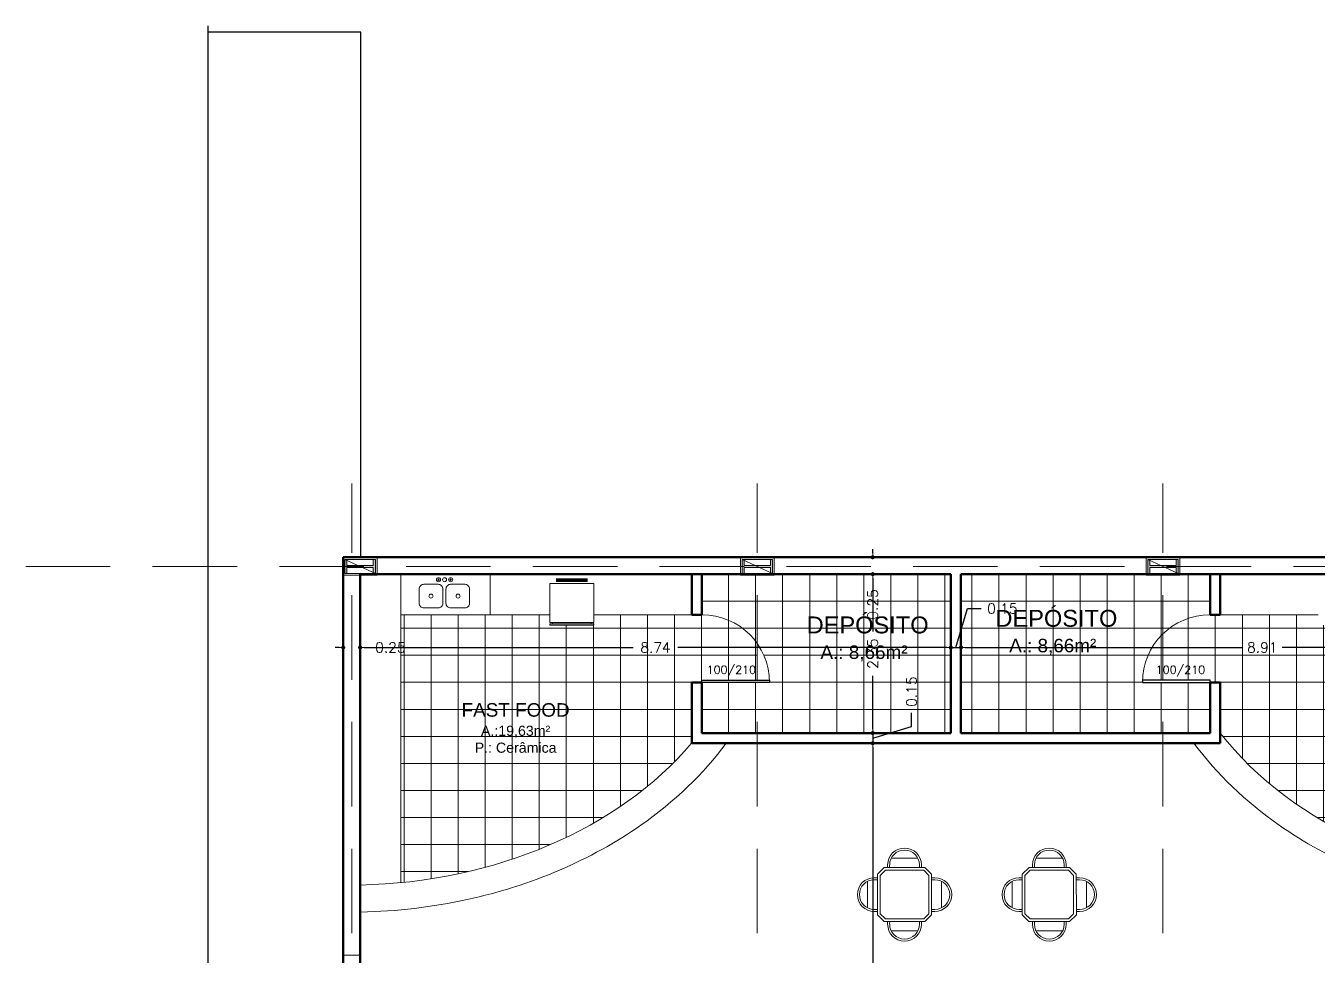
# Model space of a CAD drawing. Header units: millimetres. Extents: x 873 to 1072, y 159 to 369.
# Drawn here: x 904.46 to 923.58, y 186.69 to 200.45 of the extents above; entities that cross this region are included whole.
import ezdxf

# ---------------------------------------------------------------- set-up
doc = ezdxf.new("R2010")
doc.units = ezdxf.units.MM
doc.header["$LTSCALE"] = 10
doc.header["$PDMODE"] = 34
doc.linetypes.add('DASHED2', pattern=[0.375, 0.25, -0.125])
doc.layers.get('0').update_dxf_attribs({"color": 90})
for name, color, linetype, lineweight in [('cinza 03', 252, 'Continuous', 13), ('COR2', 90, 'Continuous', 9), ('COTA', 90, 'Continuous', 9), ('linha estutura', 252, 'Continuous', 13), ('Mobilia', 90, 'Continuous', 13), ('MOVEIS', 90, 'Continuous', 13), ('PAREDES', 50, 'Continuous', 50), ('PAREDES 2', 50, 'Continuous', 50), ('Pilares', 16, 'Continuous', 20), ('pn 02', 16, 'Continuous', 20), ('PN-03', 180, 'Continuous', 30), ('TEXT', 16, 'Continuous', 20), ('texto', 16, 'Continuous', 20), ('TEXTO2', 90, 'Continuous', 15)]:
    doc.layers.add(name, color=color, linetype=linetype, lineweight=lineweight)
doc.styles.get("Standard").update_dxf_attribs({"font": 'simplex.shx'})
doc.dimstyles.new('1-100', dxfattribs={"dimtxt": 0.15, "dimasz": 0.06, "dimexe": 0.2, "dimexo": 0.1, "dimgap": 0.1, "dimtad": 0, "dimzin": 0, "dimdsep": 46, "dimtxsty": 'Standard', "dimblk": 'DOT', "dimcen": 0.09, "dimclrd": 90, "dimclre": 90, "dimclrt": 16, "dimadec": 0, "dimazin": 0, "dimtfac": 1, "dimtofl": 0, "dimtmove": 0, "dimatfit": 3, "dimldrblk": 'DOT', "dimfxl": 0, "dimtolj": 1, "dimtzin": 0, "dimarcsym": 0})
pattern_1 = [(0, (928.8546, 192.33744), (0, 0.4), []), (90, (928.8546, 192.33744), (-0.4, 2e-17), [])]

# ---------------------------------------------------------------- blocks, each defined once
blk = doc.blocks.new('retang2-80x80-P')
at = {"layer": 'cinza 03'}
for p, q in [((0.441, 0.384), (0.04, -0.017)), ((0.441, 0.384), (0.549, 0.384)), ((0.95, -0.017), (0.549, 0.384)), ((0.04, -0.017), (0.04, -0.125)), ((0.04, -0.125), (0.441, -0.526)), ((0.549, -0.526), (0.95, -0.125)), ((0.95, -0.125), (0.95, -0.017)), ((0.441, -0.526), (0.549, -0.526))]:
    blk.add_line(p, q, dxfattribs=at)
at = {"layer": 'MOVEIS'}
for p, q in [((-0.031, 0.178), (0.246, 0.456)), ((0.424, 0.424), (0, 0)), ((0.334, 0.402), (0.368, 0.368)), ((0.355, 0.423), (0.389, 0.389)), ((0.424, 0.424), (0.566, 0.424)), ((0.99, 0), (0.566, 0.424)), ((0.628, 0.416), (0.601, 0.389)), ((0.649, 0.395), (0.622, 0.368)), ((0.737, 0.448), (1.014, 0.171)), ((0, 0), (0, -0.141)), ((0.001, 0.07), (0.035, 0.035)), ((0.022, 0.091), (0.057, 0.057)), ((0.96, 0.084), (0.933, 0.057)), ((0.982, 0.062), (0.955, 0.035)), ((0.99, -0.141), (0.99, 0)), ((0, -0.141), (0.424, -0.566)), ((0.008, -0.204), (0.035, -0.177)), ((0.566, -0.566), (0.99, -0.141)), ((0.989, -0.211), (0.955, -0.177)), ((-0.024, -0.313), (0.253, -0.59)), ((0.029, -0.225), (0.057, -0.198)), ((0.744, -0.597), (1.021, -0.32)), ((0.968, -0.232), (0.933, -0.198)), ((0.341, -0.536), (0.368, -0.509)), ((0.362, -0.557), (0.389, -0.53)), ((0.424, -0.566), (0.566, -0.566)), ((0.635, -0.564), (0.601, -0.53)), ((0.656, -0.543), (0.622, -0.509))]:
    blk.add_line(p, q, dxfattribs=at)
for centre, radius, start, end in [((0.178, 0.246), 0.25, 45, 225), ((0.178, 0.246), 0.22, 45, 225), ((0.805, 0.239), 0.25, 315, 135), ((0.805, 0.239), 0.22, 315, 135), ((0.185, -0.381), 0.25, 135, 315), ((0.185, -0.381), 0.22, 135, 315), ((0.812, -0.388), 0.25, 225, 45), ((0.812, -0.388), 0.22, 225, 45)]:
    blk.add_arc(centre, radius, start, end, dxfattribs=at)
blk = doc.blocks.new('pia coz.')
at = {"layer": 'COR2'}
blk.add_lwpolyline([(0, -0.6), (0, 0), (1.323, 0), (1.323, -0.6)], close=True, dxfattribs=at)
for points in [[(0.624, -0.43), (0.624, -0.22, 0.414214), (0.554, -0.15), (0.344, -0.15, 0.414214), (0.274, -0.22), (0.274, -0.43, 0.414214), (0.344, -0.5), (0.554, -0.5, 0.414214)], [(0.669, -0.43), (0.669, -0.22, -0.414214), (0.739, -0.15), (0.949, -0.15, -0.414214), (1.019, -0.22), (1.019, -0.43, -0.414214), (0.949, -0.5), (0.739, -0.5, -0.414214)]]:
    blk.add_lwpolyline(points, format="xyb", close=True, dxfattribs=at)
for centre, radius in [((0.559, -0.082), 0.03), ((0.559, -0.082), 0.01), ((0.649, -0.082), 0.03), ((0.739, -0.082), 0.03), ((0.739, -0.082), 0.01), ((0.448, -0.325), 0.03), ((0.849, -0.325), 0.03)]:
    blk.add_circle(centre, radius, dxfattribs=at)
blk = doc.blocks.new('geladeira')
at = {"layer": 'COR2'}
for p, q in [((-0.02, -0.05), (-0.02, 0)), ((-0.01, -0.05), (-0.01, 0)), ((0, -0.05), (0, 0)), ((0.01, -0.05), (0.01, 0)), ((0.02, -0.05), (0.02, 0)), ((0.03, -0.05), (0.03, 0)), ((0.04, -0.05), (0.04, 0)), ((0.05, -0.05), (0.05, 0)), ((0.06, -0.05), (0.06, 0)), ((0.07, -0.05), (0.07, 0)), ((0.08, -0.05), (0.08, 0)), ((0.09, -0.05), (0.09, 0)), ((0.1, -0.05), (0.1, 0)), ((0.11, -0.05), (0.11, 0)), ((0.12, -0.05), (0.12, 0)), ((0.13, -0.05), (0.13, 0)), ((0.14, -0.05), (0.14, 0)), ((0.15, -0.05), (0.15, 0)), ((0.16, -0.05), (0.16, 0)), ((0.17, -0.05), (0.17, 0)), ((0.18, -0.05), (0.18, 0)), ((0.19, -0.05), (0.19, 0)), ((0.2, -0.05), (0.2, 0)), ((0.21, -0.05), (0.21, 0)), ((0.22, -0.05), (0.22, 0)), ((0.23, -0.05), (0.23, 0)), ((0.24, -0.05), (0.24, 0)), ((0.25, -0.05), (0.25, 0)), ((0.26, -0.05), (0.26, 0)), ((0.27, -0.05), (0.27, 0)), ((0.28, -0.05), (0.28, 0)), ((0.29, -0.05), (0.29, 0)), ((0.3, -0.05), (0.3, 0)), ((0.31, -0.05), (0.31, 0)), ((0.32, -0.05), (0.32, 0)), ((0.33, -0.05), (0.33, 0)), ((0.34, -0.05), (0.34, 0)), ((0.35, -0.05), (0.35, 0)), ((0.36, -0.05), (0.36, 0)), ((0.37, -0.05), (0.37, 0)), ((0.38, -0.05), (0.38, 0)), ((0.39, -0.05), (0.39, 0)), ((0.4, -0.05), (0.4, 0)), ((0.41, -0.05), (0.41, 0)), ((0.42, -0.05), (0.42, 0)), ((0.43, -0.05), (0.43, 0)), ((0.53, -0.07), (-0.12, -0.07)), ((-0.12, -0.07), (-0.12, -0.65)), ((0.53, -0.65), (0.53, -0.07)), ((-0.12, -0.65), (0.53, -0.65)), ((-0.12, -0.67), (0.53, -0.67)), ((-0.12, -0.67), (-0.12, -0.69)), ((-0.12, -0.69), (0.53, -0.69)), ((-0.08, -0.65), (-0.08, -0.67)), ((0.49, -0.67), (0.49, -0.65)), ((0.53, -0.69), (0.53, -0.67))]:
    blk.add_line(p, q, dxfattribs=at)
blk = doc.blocks.new('_DOT')
at = {"color": 0, "linetype": 'ByBlock'}
blk.add_line((-0.5, 0), (-1, 0), dxfattribs=at)
at = {"color": 0, "linetype": 'ByBlock', "const_width": 0.5}
blk.add_lwpolyline([(-0.25, 0, 1), (0.25, 0, 1)], format="xyb", close=True, dxfattribs=at)
blk = doc.blocks.new('*D127')
at = {"layer": 'Defpoints', "color": 0}
for p in [(909.155, 191.253), (909.405, 191.253), (909.405, 191.253)]:
    blk.add_point(p, dxfattribs=at)
at = {"layer": 'linha estutura', "color": 90, "lineweight": -2}
for p, q in [((909.155, 191.353), (909.155, 191.453)), ((909.405, 191.353), (909.405, 191.453)), ((909.095, 191.253), (909.035, 191.253)), ((909.465, 191.253), (909.525, 191.253))]:
    blk.add_line(p, q, dxfattribs=at)
at = {"layer": 'linha estutura', "color": 90, "lineweight": -2, "xscale": 0.06, "yscale": 0.06, "zscale": 0.06}
blk.add_blockref('_DOT', (909.155, 191.253), dxfattribs=at)
at = {"layer": 'linha estutura', "color": 90, "lineweight": -2, "xscale": 0.06, "yscale": 0.06, "zscale": 0.06, "rotation": 180}
blk.add_blockref('_DOT', (909.405, 191.253), dxfattribs=at)
at = {"layer": 'linha estutura', "color": 16, "insert": (909.853, 191.253), "char_height": 0.15, "attachment_point": 5}
blk.add_mtext('\\A1;0.25', dxfattribs=at)
blk = doc.blocks.new('*D128')
at = {"layer": 'Defpoints', "color": 0}
for p in [(909.405, 191.253), (918.143, 191.253), (918.143, 191.253)]:
    blk.add_point(p, dxfattribs=at)
at = {"layer": 'linha estutura', "color": 90, "lineweight": -2}
for p, q in [((909.405, 191.353), (909.405, 191.453)), ((918.143, 191.353), (918.143, 191.453)), ((909.465, 191.253), (913.442, 191.253)), ((918.083, 191.253), (914.106, 191.253))]:
    blk.add_line(p, q, dxfattribs=at)
at = {"layer": 'linha estutura', "color": 90, "lineweight": -2, "xscale": 0.06, "yscale": 0.06, "zscale": 0.06, "rotation": 180}
blk.add_blockref('_DOT', (909.405, 191.253), dxfattribs=at)
at = {"layer": 'linha estutura', "color": 90, "lineweight": -2, "xscale": 0.06, "yscale": 0.06, "zscale": 0.06}
blk.add_blockref('_DOT', (918.143, 191.253), dxfattribs=at)
at = {"layer": 'linha estutura', "color": 16, "insert": (913.774, 191.253), "char_height": 0.15, "attachment_point": 5}
blk.add_mtext('\\A1;8.74', dxfattribs=at)
blk = doc.blocks.new('*D129')
at = {"layer": 'Defpoints', "color": 0}
for p in [(918.143, 191.253), (918.293, 191.253), (918.293, 191.253)]:
    blk.add_point(p, dxfattribs=at)
at = {"layer": 'linha estutura', "color": 90, "lineweight": -2}
for p, q in [((918.218, 191.253), (918.391, 191.828)), ((918.391, 191.828), (918.591, 191.828)), ((918.143, 191.353), (918.143, 191.453)), ((918.293, 191.353), (918.293, 191.453)), ((918.083, 191.253), (918.023, 191.253)), ((918.143, 191.253), (918.293, 191.253)), ((918.353, 191.253), (918.413, 191.253))]:
    blk.add_line(p, q, dxfattribs=at)
at = {"layer": 'linha estutura', "color": 90, "lineweight": -2, "xscale": 0.06, "yscale": 0.06, "zscale": 0.06}
blk.add_blockref('_DOT', (918.143, 191.253), dxfattribs=at)
at = {"layer": 'linha estutura', "color": 90, "lineweight": -2, "xscale": 0.06, "yscale": 0.06, "zscale": 0.06, "rotation": 180}
blk.add_blockref('_DOT', (918.293, 191.253), dxfattribs=at)
at = {"layer": 'linha estutura', "color": 16, "insert": (918.905, 191.828), "char_height": 0.15, "attachment_point": 5}
blk.add_mtext('\\A1;0.15', dxfattribs=at)
blk = doc.blocks.new('*D130')
at = {"layer": 'Defpoints', "color": 0}
for p in [(918.293, 191.253), (927.205, 191.253), (927.205, 191.253)]:
    blk.add_point(p, dxfattribs=at)
at = {"layer": 'linha estutura', "color": 90, "lineweight": -2}
for p, q in [((918.293, 191.353), (918.293, 191.453)), ((927.205, 191.353), (927.205, 191.453)), ((918.353, 191.253), (922.453, 191.253)), ((927.145, 191.253), (923.045, 191.253))]:
    blk.add_line(p, q, dxfattribs=at)
at = {"layer": 'linha estutura', "color": 90, "lineweight": -2, "xscale": 0.06, "yscale": 0.06, "zscale": 0.06, "rotation": 180}
blk.add_blockref('_DOT', (918.293, 191.253), dxfattribs=at)
at = {"layer": 'linha estutura', "color": 90, "lineweight": -2, "xscale": 0.06, "yscale": 0.06, "zscale": 0.06}
blk.add_blockref('_DOT', (927.205, 191.253), dxfattribs=at)
at = {"layer": 'linha estutura', "color": 16, "insert": (922.749, 191.253), "char_height": 0.15, "attachment_point": 5}
blk.add_mtext('\\A1;8.91', dxfattribs=at)
blk = doc.blocks.new('*D152')
at = {"layer": 'Defpoints', "color": 0}
for p in [(917.024, 192.587), (916.987, 192.337), (917.024, 192.337)]:
    blk.add_point(p, dxfattribs=at)
at = {"layer": 'linha estutura', "color": 90, "lineweight": -2}
for p, q in [((916.987, 192.647), (916.987, 192.707)), ((916.924, 192.587), (916.787, 192.587)), ((916.924, 192.337), (916.787, 192.337)), ((916.987, 192.277), (916.987, 192.217))]:
    blk.add_line(p, q, dxfattribs=at)
at = {"layer": 'linha estutura', "color": 90, "lineweight": -2, "xscale": 0.06, "yscale": 0.06, "zscale": 0.06}
for p, rotation in [((916.987, 192.587), 270), ((916.987, 192.337), 90)]:
    blk.add_blockref('_DOT', p, dxfattribs=dict(at, rotation=rotation))
at = {"layer": 'linha estutura', "color": 16, "insert": (916.987, 191.889), "char_height": 0.15, "attachment_point": 5, "rotation": 90}
blk.add_mtext('\\A1;0.25', dxfattribs=at)
blk = doc.blocks.new('*D153')
at = {"layer": 'Defpoints', "color": 0}
for p in [(917.024, 192.337), (916.987, 189.987), (916.987, 189.987)]:
    blk.add_point(p, dxfattribs=at)
at = {"layer": 'linha estutura', "color": 90, "lineweight": -2}
for p, q in [((916.924, 192.337), (916.787, 192.337)), ((916.987, 192.277), (916.987, 191.491)), ((916.987, 190.047), (916.987, 190.834)), ((917.087, 189.987), (917.187, 189.987))]:
    blk.add_line(p, q, dxfattribs=at)
at = {"layer": 'linha estutura', "color": 90, "lineweight": -2, "xscale": 0.06, "yscale": 0.06, "zscale": 0.06}
for p, rotation in [((916.987, 192.337), 90), ((916.987, 189.987), 270)]:
    blk.add_blockref('_DOT', p, dxfattribs=dict(at, rotation=rotation))
at = {"layer": 'linha estutura', "color": 16, "insert": (916.987, 191.162), "char_height": 0.15, "attachment_point": 5, "rotation": 90}
blk.add_mtext('\\A1;2.35', dxfattribs=at)
blk = doc.blocks.new('*D154')
at = {"layer": 'Defpoints', "color": 0}
for p in [(916.987, 189.987), (916.987, 189.837), (916.987, 189.837)]:
    blk.add_point(p, dxfattribs=at)
at = {"layer": 'linha estutura', "color": 90, "lineweight": -2}
for p, q in [((917.562, 190.085), (917.562, 190.285)), ((916.987, 190.047), (916.987, 190.107)), ((916.987, 189.912), (917.562, 190.085)), ((916.987, 189.987), (916.987, 189.837)), ((917.087, 189.987), (917.187, 189.987)), ((917.087, 189.837), (917.187, 189.837)), ((916.987, 189.777), (916.987, 189.717))]:
    blk.add_line(p, q, dxfattribs=at)
at = {"layer": 'linha estutura', "color": 90, "lineweight": -2, "xscale": 0.06, "yscale": 0.06, "zscale": 0.06}
for p, rotation in [((916.987, 189.987), 270), ((916.987, 189.837), 90)]:
    blk.add_blockref('_DOT', p, dxfattribs=dict(at, rotation=rotation))
at = {"layer": 'linha estutura', "color": 16, "insert": (917.562, 190.599), "char_height": 0.15, "attachment_point": 5, "rotation": 90}
blk.add_mtext('\\A1;0.15', dxfattribs=at)
blk = doc.blocks.new('*D155')
at = {"layer": 'Defpoints', "color": 0}
for p in [(916.987, 189.837), (916.987, 175.375), (916.987, 175.375)]:
    blk.add_point(p, dxfattribs=at)
at = {"layer": 'linha estutura', "color": 90, "lineweight": -2}
for p, q in [((917.087, 189.837), (917.187, 189.837)), ((916.987, 189.777), (916.987, 182.988)), ((916.987, 175.435), (916.987, 182.224)), ((917.087, 175.375), (917.187, 175.375))]:
    blk.add_line(p, q, dxfattribs=at)
at = {"layer": 'linha estutura', "color": 90, "lineweight": -2, "xscale": 0.06, "yscale": 0.06, "zscale": 0.06}
for p, rotation in [((916.987, 189.837), 90), ((916.987, 175.375), 270)]:
    blk.add_blockref('_DOT', p, dxfattribs=dict(at, rotation=rotation))
at = {"layer": 'linha estutura', "color": 16, "insert": (916.987, 182.606), "char_height": 0.15, "attachment_point": 5, "rotation": 90}
blk.add_mtext('\\A1;14.46', dxfattribs=at)

msp = doc.modelspace()

# ---------------------------------------------------------------- hatches: boundary and pattern name
at = {"layer": 'cinza 03'}
h = msp.add_hatch(dxfattribs=at)
h.set_pattern_fill('_USER', color=256, scale=0.4, style=0, double=1, pattern_type=0)
h.set_pattern_definition(pattern_1)
edge = h.paths.add_edge_path()
edge.add_line((910.005, 191.737), (910.005, 187.775))
edge.add_ellipse((909.239, 192.337), major_axis=(-6.04, 0), ratio=0.761558, start_angle=97.2778, end_angle=147.0788)
edge.add_line((914.31, 189.837), (914.31, 190.737))
edge.add_line((914.31, 190.737), (914.46, 190.737))
edge.add_line((914.46, 190.737), (914.46, 190.767))
edge.add_line((914.46, 190.767), (915.28, 190.767))
edge.add_line((915.28, 190.767), (915.28, 191.31))
edge.add_arc((914.46, 190.737), 1, 34.9213, 90)
edge.add_line((914.46, 191.737), (914.31, 191.737))
edge.add_line((914.31, 191.737), (912.861, 191.737))
edge.add_line((912.861, 191.737), (912.861, 191.621))
edge.add_line((912.861, 191.621), (912.821, 191.621))
edge.add_line((912.821, 191.621), (912.821, 191.601))
edge.add_line((912.821, 191.601), (912.861, 191.601))
edge.add_line((912.861, 191.601), (912.861, 191.581))
edge.add_line((912.861, 191.581), (912.211, 191.581))
edge.add_line((912.211, 191.581), (912.211, 191.601))
edge.add_line((912.211, 191.601), (912.251, 191.601))
edge.add_line((912.251, 191.601), (912.251, 191.621))
edge.add_line((912.251, 191.621), (912.211, 191.621))
edge.add_line((912.211, 191.621), (912.211, 191.737))
edge.add_line((912.211, 191.737), (910.005, 191.737))
h.paths.add_polyline_path([(915.28, 191.31, -0.145894), (915.459, 190.767), (915.46, 190.767), (915.46, 190.737), (915.28, 190.737), (915.28, 189.987), (918.143, 189.987), (918.143, 192.337), (915.53, 192.337), (915.53, 192.32), (915.28, 192.32)])
h.paths.add_polyline_path([(915.28, 191.31), (915.28, 192.32), (915.03, 192.32), (915.03, 192.337), (914.46, 192.337), (914.46, 191.737, -0.245063)])
h.paths.add_polyline_path([(914.46, 190.737), (914.46, 189.987), (915.28, 189.987), (915.28, 190.737)], flags=16)
h.paths.add_polyline_path([(910.875, 190.479), (912.536, 190.479), (912.536, 189.553), (910.875, 189.553)], flags=24)
h.paths.add_polyline_path([(914.485, 190.777), (915.308, 190.777), (915.308, 191.051), (914.485, 191.051)], flags=9)
h.paths.add_polyline_path([(916.164, 191.333), (917.549, 191.333), (917.549, 190.993), (916.164, 190.993)], flags=24)
h.paths.add_polyline_path([(915.968, 191.774), (917.855, 191.774), (917.855, 191.332), (915.968, 191.332)], flags=24)
h = msp.add_hatch(dxfattribs=at)
h.set_pattern_fill('_USER', color=256, scale=0.4, style=0, double=1, pattern_type=0)
h.set_pattern_definition(pattern_1)
edge = h.paths.add_edge_path()
edge.add_line((926.432, 191.737), (924.226, 191.737))
edge.add_line((924.226, 191.737), (924.226, 191.621))
edge.add_line((924.226, 191.621), (924.186, 191.621))
edge.add_line((924.186, 191.621), (924.186, 191.601))
edge.add_line((924.186, 191.601), (924.226, 191.601))
edge.add_line((924.226, 191.601), (924.226, 191.581))
edge.add_line((924.226, 191.581), (923.576, 191.581))
edge.add_line((923.576, 191.581), (923.576, 191.601))
edge.add_line((923.576, 191.601), (923.616, 191.601))
edge.add_line((923.616, 191.601), (923.616, 191.621))
edge.add_line((923.616, 191.621), (923.576, 191.621))
edge.add_line((923.576, 191.621), (923.576, 191.737))
edge.add_line((923.576, 191.737), (922.127, 191.737))
edge.add_line((922.127, 191.737), (921.977, 191.737))
edge.add_arc((921.977, 190.737), 1, 90, 134.2438)
edge.add_line((921.28, 191.454), (921.28, 190.767))
edge.add_line((921.28, 190.767), (921.977, 190.767))
edge.add_line((921.977, 190.767), (921.977, 190.737))
edge.add_line((921.977, 190.737), (922.127, 190.737))
edge.add_line((922.127, 190.737), (922.127, 189.987))
edge.add_ellipse((927.32, 192.337), major_axis=(6.04, 0), ratio=0.761558, start_angle=210.7222, end_angle=261.5517)
edge.add_line((926.432, 187.787), (926.432, 191.737))
h.paths.add_polyline_path([(920.978, 190.767), (921.28, 190.767), (921.28, 191.454, 0.194548)], flags=16)
h.paths.add_polyline_path([(921.53, 192.32), (921.28, 192.32), (921.28, 191.454, -0.195484), (921.977, 191.737), (921.977, 192.337), (921.53, 192.337)])
h.paths.add_polyline_path([(921.28, 189.987), (921.977, 189.987), (921.977, 190.737), (921.28, 190.737)], flags=17)
h.paths.add_polyline_path([(921.28, 189.987), (921.28, 190.737), (920.977, 190.737), (920.977, 190.767), (920.978, 190.767, -0.194548), (921.28, 191.454), (921.28, 192.32), (921.03, 192.32), (921.03, 192.337), (918.293, 192.337), (918.293, 189.987)])
h.paths.add_polyline_path([(924.05, 191.069), (925.711, 191.069), (925.711, 190.144), (924.05, 190.144)], flags=24)
h.paths.add_polyline_path([(921.129, 190.777), (921.952, 190.777), (921.952, 191.051), (921.129, 191.051)], flags=9)
h.paths.add_polyline_path([(918.956, 191.431), (920.341, 191.431), (920.341, 191.091), (918.956, 191.091)], flags=24)
h.paths.add_polyline_path([(918.76, 191.872), (920.647, 191.872), (920.647, 191.429), (918.76, 191.429)], flags=24)
at = {"layer": 'Pilares'}
for points in [[(909.18, 192.555), (909.18, 192.345), (909.21, 192.345), (909.21, 192.435), (909.6, 192.435), (909.6, 192.345), (909.63, 192.345), (909.63, 192.555), (909.6, 192.555), (909.6, 192.465), (909.21, 192.465), (909.21, 192.555)], [(915.055, 192.555), (915.055, 192.345), (915.085, 192.345), (915.085, 192.435), (915.475, 192.435), (915.475, 192.345), (915.505, 192.345), (915.505, 192.555), (915.475, 192.555), (915.475, 192.465), (915.085, 192.465), (915.085, 192.555)], [(921.055, 192.555), (921.055, 192.345), (921.085, 192.345), (921.085, 192.435), (921.475, 192.435), (921.475, 192.345), (921.505, 192.345), (921.505, 192.555), (921.475, 192.555), (921.475, 192.465), (921.085, 192.465), (921.085, 192.555)]]:
    msp.add_hatch(color=256, dxfattribs=at).paths.add_polyline_path(points)

# ---------------------------------------------------------------- linework, layer by layer
at = {"layer": 'cinza 03'}
for centre, start, end in [((914.46, 190.737), 0, 90), ((921.977, 190.737), 90, 180)]:
    msp.add_arc(centre, 1, start, end, dxfattribs=at)
at = {"layer": 'linha estutura', "linetype": 'DASHED2', "ltscale": 0.5}
for p, q in [((909.28, 164.526), (909.28, 193.679)), ((915.28, 164.526), (915.28, 193.679)), ((921.28, 164.526), (921.28, 193.679)), ((904.46, 192.45), (984.81, 192.45))]:
    msp.add_line(p, q, dxfattribs=at)
at = {"layer": 'Mobilia', "ltscale": 0.05}
for p, q in [((910.005, 192.337), (910.005, 187.775)), ((912.211, 191.737), (910.005, 191.737)), ((914.31, 191.737), (912.861, 191.737)), ((922.127, 191.737), (923.576, 191.737))]:
    msp.add_line(p, q, dxfattribs=at)
at = {"layer": 'PAREDES'}
for p, q in [((914.46, 191.737), (914.31, 191.737)), ((921.977, 191.737), (922.127, 191.737)), ((914.46, 190.737), (914.31, 190.737)), ((921.977, 190.737), (922.127, 190.737))]:
    msp.add_line(p, q, dxfattribs=at)
at = {"layer": 'PAREDES 2'}
for p, q in [((909.155, 167.45), (909.155, 192.587)), ((927.53, 192.587), (909.155, 192.587)), ((909.405, 192.337), (909.405, 167.7)), ((918.143, 192.337), (909.405, 192.337)), ((914.31, 191.737), (914.31, 192.337)), ((914.46, 191.737), (914.46, 192.337)), ((918.143, 189.987), (918.143, 192.337)), ((927.205, 192.337), (918.293, 192.337)), ((918.293, 189.987), (918.293, 192.337)), ((921.977, 191.737), (921.977, 192.337)), ((922.127, 191.737), (922.127, 192.337)), ((914.31, 189.837), (914.31, 190.737)), ((914.46, 189.987), (914.46, 190.737)), ((921.977, 189.987), (921.977, 190.737)), ((922.127, 189.837), (922.127, 190.737)), ((922.127, 189.837), (914.31, 189.837)), ((918.143, 189.987), (914.46, 189.987)), ((921.977, 189.987), (918.293, 189.987))]:
    msp.add_line(p, q, dxfattribs=at)
at = {"layer": 'Pilares'}
for p, q in [((909.155, 192.58), (909.155, 192.32)), ((909.155, 192.58), (909.655, 192.58)), ((909.18, 192.555), (909.63, 192.555)), ((909.63, 192.345), (909.18, 192.555)), ((909.655, 192.58), (909.655, 192.32)), ((915.03, 192.58), (915.03, 192.32)), ((915.03, 192.58), (915.53, 192.58)), ((915.055, 192.555), (915.505, 192.555)), ((915.505, 192.345), (915.055, 192.555)), ((915.53, 192.58), (915.53, 192.32)), ((921.03, 192.58), (921.03, 192.32)), ((921.03, 192.58), (921.53, 192.58)), ((921.055, 192.555), (921.505, 192.555)), ((921.505, 192.345), (921.055, 192.555)), ((921.53, 192.58), (921.53, 192.32)), ((909.155, 192.32), (909.655, 192.32)), ((909.18, 192.345), (909.63, 192.345)), ((915.03, 192.32), (915.53, 192.32)), ((915.055, 192.345), (915.505, 192.345)), ((921.03, 192.32), (921.53, 192.32)), ((921.055, 192.345), (921.505, 192.345)), ((909.41, 186.7), (909.15, 186.7))]:
    msp.add_line(p, q, dxfattribs=at)
at = {"layer": 'Pilares', "linetype": 'Continuous'}
for p, q in [((909.21, 192.465), (909.21, 192.555)), ((909.6, 192.465), (909.6, 192.555)), ((915.085, 192.465), (915.085, 192.555)), ((915.475, 192.465), (915.475, 192.555)), ((921.085, 192.465), (921.085, 192.555)), ((921.475, 192.465), (921.475, 192.555)), ((909.21, 192.465), (909.6, 192.465)), ((909.21, 192.345), (909.21, 192.435)), ((909.21, 192.435), (909.6, 192.435)), ((909.6, 192.345), (909.6, 192.435)), ((915.085, 192.465), (915.475, 192.465)), ((915.085, 192.345), (915.085, 192.435)), ((915.085, 192.435), (915.475, 192.435)), ((915.475, 192.345), (915.475, 192.435)), ((921.085, 192.465), (921.475, 192.465)), ((921.085, 192.345), (921.085, 192.435)), ((921.085, 192.435), (921.475, 192.435)), ((921.475, 192.345), (921.475, 192.435))]:
    msp.add_line(p, q, dxfattribs=at)
for points in [[(909.21, 192.555), (909.18, 192.555), (909.18, 192.345), (909.21, 192.345)], [(909.6, 192.345), (909.63, 192.345), (909.63, 192.555), (909.6, 192.555)], [(915.085, 192.555), (915.055, 192.555), (915.055, 192.345), (915.085, 192.345)], [(915.475, 192.345), (915.505, 192.345), (915.505, 192.555), (915.475, 192.555)], [(921.085, 192.555), (921.055, 192.555), (921.055, 192.345), (921.085, 192.345)], [(921.475, 192.345), (921.505, 192.345), (921.505, 192.555), (921.475, 192.555)]]:
    msp.add_lwpolyline(points, dxfattribs=at)
at = {"layer": 'pn 02'}
msp.add_ellipse((909.239, 192.337), major_axis=(-6.04, 0), ratio=0.761558, start_param=1.598145, end_param=2.567009, dxfattribs=at)
at = {"layer": 'pn 02', "extrusion": (0, 0, -1)}
msp.add_ellipse((927.32, 192.337), major_axis=(6.04, 0), ratio=0.761558, start_param=1.589865, end_param=2.605389, dxfattribs=at)
at = {"layer": 'pn 02'}
for points in [[(909.413, 187.339), (909.946, 187.35), (910.476, 187.413), (911.936, 187.732), (912.822, 188.109), (914.054, 188.972), (914.482, 189.382), (914.82, 189.837)], [(927.146, 187.339), (926.614, 187.35), (926.083, 187.413), (924.623, 187.732), (923.737, 188.109), (922.505, 188.972), (922.077, 189.382), (921.739, 189.837)]]:
    msp.add_open_spline(points, degree=3, knots=[1.598145, 1.598145, 1.598145, 1.598145, 1.850066, 1.850066, 2.314388, 2.314388, 2.62746, 2.62746, 2.62746, 2.62746], dxfattribs=at)
at = {"layer": 'PN-03'}
for p, q in [((907.155, 165.45), (907.155, 200.446)), ((909.415, 200.354), (907.155, 200.354)), ((909.415, 192.587), (909.415, 200.354))]:
    msp.add_line(p, q, dxfattribs=at)
for points in [[(914.46, 190.737), (914.46, 190.767), (915.46, 190.767), (915.46, 190.737)], [(921.977, 190.737), (921.977, 190.767), (920.977, 190.767), (920.977, 190.737)]]:
    msp.add_lwpolyline(points, close=True, dxfattribs=at)

# ---------------------------------------------------------------- block references
msp.add_blockref('geladeira', (912.331, 192.271))
at = {"layer": 'Mobilia', "ltscale": 0.05}
msp.add_blockref('pia coz.', (910.005, 192.337), dxfattribs=at)
at = {"layer": 'Mobilia', "linetype": 'Continuous', "rotation": 45}
for p in [(917.058, 187.298), (919.199, 187.298)]:
    msp.add_blockref('retang2-80x80-P', p, dxfattribs=at)

# ---------------------------------------------------------------- texts
at = {"layer": 'COTA', "insert": (911.705, 190.429), "char_height": 0.2, "width": 2.335, "attachment_point": 2}
msp.add_mtext('{\\fArial|b0|i0|c0|p34;FAST FOOD\\P\\H0.75x;A.:19,63m²\\PP.: Cerâmica}', dxfattribs=at)
at = {"layer": 'TEXT', "char_height": 0.2, "width": 2.334, "attachment_point": 1}
for insert in [(919.006, 191.381), (916.214, 191.283)]:
    msp.add_mtext('{\\fArial|b0|i0|c0|p34;A.: 8,66m²}', dxfattribs=dict(at, insert=insert))
at = {"layer": 'texto'}
for p in [(914.531, 190.863), (921.174, 190.863)]:
    msp.add_text('100/210', height=0.12, dxfattribs=at).set_placement(p)
at = {"layer": 'TEXTO2', "char_height": 0.25, "width": 2.353, "attachment_point": 2}
for insert in [(916.912, 191.711), (919.704, 191.809)]:
    msp.add_mtext('{\\fArial|b0|i0|c0|p34;DEPÓSITO}', dxfattribs=dict(at, insert=insert))

# ---------------------------------------------------------------- dimensions: what is measured, and where the dimension line sits
at = {"layer": 'linha estutura'}
dim = msp.add_linear_dim(base=(916.987, 192.337), p1=(917.024, 192.587), p2=(917.024, 192.337), angle=90, dimstyle='1-100', dxfattribs=at)
dim.commit()
dim.dimension.update_dxf_attribs({"geometry": '*D152', "text_midpoint": (916.987, 191.889)})
for base, p1, p2, picture, middle in [((916.987, 189.987), (917.024, 192.337), (916.987, 189.987), '*D153', (916.987, 191.162)), ((916.987, 189.837), (916.987, 189.987), (916.987, 189.837), '*D154', (917.562, 190.385)), ((916.987, 175.375), (916.987, 189.837), (916.987, 175.375), '*D155', (916.987, 182.606))]:
    dim = msp.add_linear_dim(base=base, p1=p1, p2=p2, angle=90, dimstyle='1-100', override={"dimtmove": 1}, dxfattribs=at)
    dim.commit()
    dim.dimension.update_dxf_attribs({"geometry": picture, "text_midpoint": middle})
for base, p1, p2, picture, middle in [((918.293, 191.253), (918.143, 191.253), (918.293, 191.253), '*D129', (918.691, 191.828)), ((918.143, 191.253), (909.405, 191.253), (918.143, 191.253), '*D128', (913.774, 191.253)), ((927.205, 191.253), (918.293, 191.253), (927.205, 191.253), '*D130', (922.749, 191.253))]:
    dim = msp.add_linear_dim(base=base, p1=p1, p2=p2, dimstyle='1-100', override={"dimtmove": 1}, dxfattribs=at)
    dim.commit()
    dim.dimension.update_dxf_attribs({"geometry": picture, "text_midpoint": middle})
dim = msp.add_linear_dim(base=(909.405, 191.253), p1=(909.155, 191.253), p2=(909.405, 191.253), dimstyle='1-100', dxfattribs=at)
dim.commit()
dim.dimension.update_dxf_attribs({"geometry": '*D127', "text_midpoint": (909.853, 191.253)})

doc.saveas('drawing.dxf')
